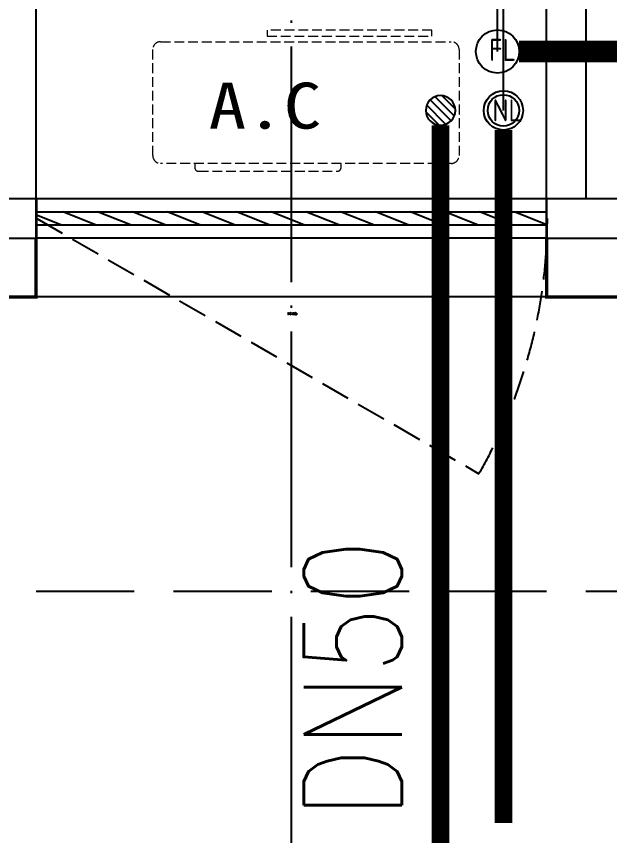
# Model space of a CAD drawing. Extents: x 27938 to 1507990, y 110129 to 923079.
# Drawn here: x 867917 to 869427, y 671036 to 673122 of the extents above; entities that cross this region are included whole.
import ezdxf

# ---------------------------------------------------------------- set-up
doc = ezdxf.new("R2010")
doc.units = 0
doc.header["$LTSCALE"] = 1000
doc.header["$MEASUREMENT"] = 0
doc.linetypes.add('DASH', pattern=[0.35, 0.25, -0.1])
doc.linetypes.add('DOTE', pattern=[2.42, 2, -0.2, 0.02, -0.2])
for name, color, linetype in [('DIM_凝结', 150, 'Continuous'), ('DIM_废水', 31, 'Continuous'), ('DOTE', 1, 'Continuous'), ('EQUIP_地漏', 7, 'Continuous'), ('PIPE-凝结', 150, 'N'), ('PIPE-废水', 31, 'TG_F'), ('PUB_TEXT', 4, 'Continuous'), ('TEXT_凝结', 7, 'Continuous'), ('VPIPE-凝结', 150, 'N'), ('VPIPE-废水', 31, 'Continuous'), ('WALL', 9, 'Continuous'), ('WINDOW', 4, 'Continuous'), ('WINDOW_TEXT', 7, 'Continuous'), ('卫生间', 6, 'Continuous'), ('看线', 251, 'Continuous')]:
    doc.layers.add(name, color=color, linetype=linetype)
doc.layers.add('平面-空调预留孔', color=173, linetype='Continuous', lineweight=15)
doc.styles.add('_TCH_WINDOW', font='SIMPLEX.shx', dxfattribs={"width": 0.7, "height": 3.5, "bigfont": 'GBCBIG.shx'})
doc.styles.add('_TWT_PIPEDN', font='SIMPLEX', dxfattribs={"width": 0.8, "height": 3.5, "bigfont": 'HZTXT'})
doc.styles.get("Standard").update_dxf_attribs({"font": 'gbenor.shx', "bigfont": 'gbcbig.shx'})
doc.styles.add('TG_LINETYPE', font='SIMPLEX', dxfattribs={"width": 0.8, "height": 3, "bigfont": 'HZTXT'})
doc.styles.add('黑体', font='simhei.ttf')
doc.linetypes.add('N', pattern='A,3,-0.2,["N",Standard,S=0.25,R=0,X=-0.1,Y=-0.115],-0.2', length=3.4)
doc.linetypes.add('TG_F', pattern='A,2,-0.3,["F",TG_LINETYPE,S=0.1,R=0,X=-0.23,Y=-0.15],0', length=2.3)

# ---------------------------------------------------------------- blocks, each defined once
blk = doc.blocks.new('A$C148B7D8E')
at = {"layer": '卫生间', "color": 159, "linetype": 'DASH', "true_color": 0x22346e}
blk.add_lwpolyline([(9400.3, 15400), (7700, 15400), (7700, 10800), (7300, 10800), (7300, 10000), (900, 10000), (900, 9000), (-900, 9000), (-900, -900), (1750, -900), (1750, -2100), (23450, -2100), (23450, -900), (25100, -900)], dxfattribs=at)
blk = doc.blocks.new('gsergvr')
at = {"layer": '平面-空调预留孔', "linetype": 'DASH', "ltscale": 0.1}
for p, q in [((34075.4, 17176.2), (34075.4, 17166.2)), ((34448.2, 17166.2), (34448.2, 17176.2)), ((34085.4, 17156.2), (34438.2, 17156.2))]:
    blk.add_line(p, q, dxfattribs=at)
blk.add_lwpolyline([(34679.3, 17515.3), (34259.5, 17515.3), (34259.5, 17500.2), (34679.3, 17500.2)], close=True, dxfattribs=at)
blk.add_lwpolyline([(34728.6, 17176.2), (33988.6, 17176.2, -0.414214), (33968.6, 17196.2), (33968.6, 17466.2, -0.414214), (33988.6, 17486.2), (34728.6, 17486.2, -0.414214), (34748.6, 17466.2), (34748.6, 17196.2, -0.414214)], format="xyb", close=True, dxfattribs=at)
for centre, start, end in [((34085.4, 17166.2), 180, 270), ((34438.2, 17166.2), 270, 0)]:
    blk.add_arc(centre, 10, start, end, dxfattribs=at)
at = {"layer": '平面-空调预留孔', "color": 251, "linetype": 'DASH', "ltscale": 0.1, "true_color": 0x636466, "style": '黑体', "width": 1.2}
blk.add_text('A.C', height=117.05, dxfattribs=at).set_placement((34110.9, 17264.8))
blk = doc.blocks.new('rtyryrtyeeretee')
at = {"layer": '平面-空调预留孔'}
blk.add_blockref('gsergvr', (635673.5, 326705.8), dxfattribs=at)
blk = doc.blocks.new('GDGDRGDGDRGDR')
blk.add_blockref('rtyryrtyeeretee', (-208678.3, 97240.1))
blk = doc.blocks.new('$TwtSys$00000141')
at = {"color": 1}
for p, q in [((-47.1, 3.8), (-5, 45.9)), ((-47.1, 3.8), (-5, 45.9)), ((-43.6, -17.5), (17.5, 43.6)), ((-43.6, -17.5), (17.5, 43.6)), ((-33.2, -33.2), (33.2, 33.2)), ((-33.2, -33.2), (33.2, 33.2)), ((-16.2, -43.5), (43.8, 16.4)), ((-16.2, -43.5), (43.8, 16.4)), ((5.7, -46.1), (46.1, -5.7)), ((5.7, -46.1), (46.1, -5.7))]:
    blk.add_line(p, q, dxfattribs=at)
blk.add_circle((0, 0), 47, dxfattribs=at)
blk.add_circle((0, 0), 47, dxfattribs=at)
blk = doc.blocks.new('$WINLIB2D$00000039')
at = {"color": 0}
for points in [[(-0.5, 0.5), (-0.5, -0.5)], [(0.5, 0.5), (-0.5, 0.5)], [(0.5, -0.5), (0.5, 0.5)], [(-0.5, 0.1667), (0.5, 0.1667)], [(-0.3839, -0.1667), (-0.448, 0.1667)], [(-0.3159, -0.1667), (-0.38, 0.1667)], [(-0.2479, -0.1667), (-0.312, 0.1667)], [(-0.1799, -0.1667), (-0.244, 0.1667)], [(-0.1119, -0.1667), (-0.176, 0.1667)], [(-0.0439, -0.1667), (-0.108, 0.1667)], [(0.0241, -0.1667), (-0.04, 0.1667)], [(0.0921, -0.1667), (0.028, 0.1667)], [(0.16, -0.1667), (0.0959, 0.1667)], [(0.228, -0.1667), (0.1639, 0.1667)], [(0.296, -0.1667), (0.2319, 0.1667)], [(0.364, -0.1667), (0.2999, 0.1667)], [(0.432, -0.1667), (0.3679, 0.1667)], [(0.5, -0.1667), (0.4359, 0.1667)], [(-0.4519, -0.1667), (-0.5, 0.0836)], [(-0.5, -0.1667), (0.5, -0.1667)], [(0.5, -0.5), (-0.5, -0.5)]]:
    blk.add_lwpolyline(points, dxfattribs=at)

msp = doc.modelspace()

# ---------------------------------------------------------------- hatches: boundary and pattern name
at = {"layer": 'PIPE-凝结'}
for points in [[(868996.6, 671382.2), (868974.1, 671382.2), (868974.1, 671372.9)], [(868996.6, 671382.2), (868980.7, 671366.3), (868974.1, 671372.9)]]:
    msp.add_hatch(color=256, dxfattribs=at).paths.add_polyline_path(points)

# ---------------------------------------------------------------- linework, layer by layer
at = {"color": 8, "const_width": 8}
for points in [[(867966.6, 672557.2), (867966.6, 672407.2), (867666.6, 672407.2), (867666.6, 672557.2)], [(869566.6, 672557.2), (869566.6, 672407.2), (869266.6, 672407.2), (869266.6, 672557.2)]]:
    msp.add_lwpolyline(points, dxfattribs=at)
at = {"layer": 'DOTE', "color": 169, "linetype": 'DOTE', "ltscale": 0.3}
msp.add_line((879916.6, 672657.2), (825916.6, 672657.2), dxfattribs=at)
at = {"layer": 'PIPE-凝结', "ltscale": 0.5, "const_width": 45}
msp.add_lwpolyline([(869156.6, 671222.2), (869156.6, 671067.8)], dxfattribs=at)
at = {"layer": 'WALL', "color": 8}
for p, q in [((869266.6, 672557.2), (869266.6, 672657.2)), ((867666.6, 672557.2), (867966.6, 672557.2)), ((869266.6, 672557.2), (869466.6, 672557.2))]:
    msp.add_line(p, q, dxfattribs=at)
at = {"layer": 'WINDOW', "color": 8, "linetype": 'DASH', "ltscale": 0.3}
msp.add_lwpolyline([(867968.5, 672607.2), (869094.3, 671957.2, 0.131652), (869268.5, 672607.2)], format="xyb", dxfattribs=at)
at = {"layer": '看线', "color": 8, "ltscale": 0.5}
msp.add_lwpolyline([(869266.6, 672407.2), (867966.6, 672407.2)], dxfattribs=at)

# ---------------------------------------------------------------- block references
at = {"color": 8, "xscale": -1}
msp.add_blockref('A$C148B7D8E', (878016.6, 673757.2), dxfattribs=at)
at = {"layer": 'WINDOW', "color": 8}
ref = msp.add_blockref('$WINLIB2D$00000039', (868617.5, 672607.2), dxfattribs=dict(at, xscale=1299.999999983003, yscale=100, zscale=1299.999999983003))
ref.add_attrib('A', 'BYC1320a', (868607, 672361.7), dxfattribs={"layer": 'WINDOW_TEXT', "color": 8, "ltscale": 0.5, "height": 5.95, "style": '_TCH_WINDOW', "width": 0.494118})

# ---------------------------------------------------------------- texts
at = {"layer": 'TEXT_凝结', "style": '_TWT_PIPEDN', "width": 0.8}
msp.add_text('DN50', height=250, rotation=90, dxfattribs=at).set_placement((868898.3, 671079.5))

# ---------------------------------------------------------------- next in the draw order: block references
at = {"color": 8}
msp.add_blockref('GDGDRGDGDRGDR', (407300, 231625.1), dxfattribs=at)

# ---------------------------------------------------------------- next in the draw order: linework, layer by layer
at = {"layer": 'DIM_凝结'}
msp.add_line((869156.6, 672882.2), (869156.6, 674837.1), dxfattribs=at)
at = {"layer": 'DIM_废水'}
msp.add_line((869141.6, 673032.2), (869141.6, 675358), dxfattribs=at)
at = {"layer": 'DOTE', "color": 169, "linetype": 'DOTE', "ltscale": 0.3}
for p, q in [((868616.4, 681757.2), (868616.6, 666975.2)), ((869366.5, 673257.2), (869366.6, 672657.2))]:
    msp.add_line(p, q, dxfattribs=at)
at = {"layer": 'PIPE-凝结', "ltscale": 0.5, "const_width": 45}
for points in [[(868996.6, 672844.6), (868996.6, 670207.2)], [(869156.6, 672832.2), (869156.6, 671222.2)]]:
    msp.add_lwpolyline(points, dxfattribs=at)
at = {"layer": 'PIPE-废水', "ltscale": 0.5, "const_width": 55}
msp.add_lwpolyline([(869491.6, 673032.2), (869196.6, 673032.2)], dxfattribs=at)
at = {"layer": 'VPIPE-凝结'}
msp.add_circle((869156.6, 672882.2), 50, dxfattribs=at)
at = {"layer": 'VPIPE-凝结', "color": 8}
msp.add_circle((869156.6, 672882.2), 40, dxfattribs=at)
at = {"layer": 'VPIPE-废水', "color": 8}
msp.add_circle((869141.6, 673032.2), 55, dxfattribs=at)
at = {"layer": 'VPIPE-废水'}
msp.add_circle((869141.6, 673032.2), 55, dxfattribs=at)
at = {"layer": 'WALL', "color": 8}
for p, q in [((867966.6, 672557.2), (867966.6, 673157.2)), ((869266.6, 672657.2), (869266.6, 673157.2))]:
    msp.add_line(p, q, dxfattribs=at)

# ---------------------------------------------------------------- next in the draw order: block references
at = {"layer": 'EQUIP_地漏', "color": 8, "xscale": 0.8, "yscale": -0.8, "zscale": 0.8, "rotation": 179.999999999993}
msp.add_blockref('$TwtSys$00000141', (868996.6, 672882.2), dxfattribs=at)

# ---------------------------------------------------------------- next in the draw order: texts
at = {"layer": 'PUB_TEXT', "color": 8}
for s, p in [('FL', (869120.3, 673008.3)), ('NL', (869128.6, 672854.2))]:
    msp.add_text(s, height=56, dxfattribs=at).set_placement(p)

doc.saveas('drawing.dxf')
